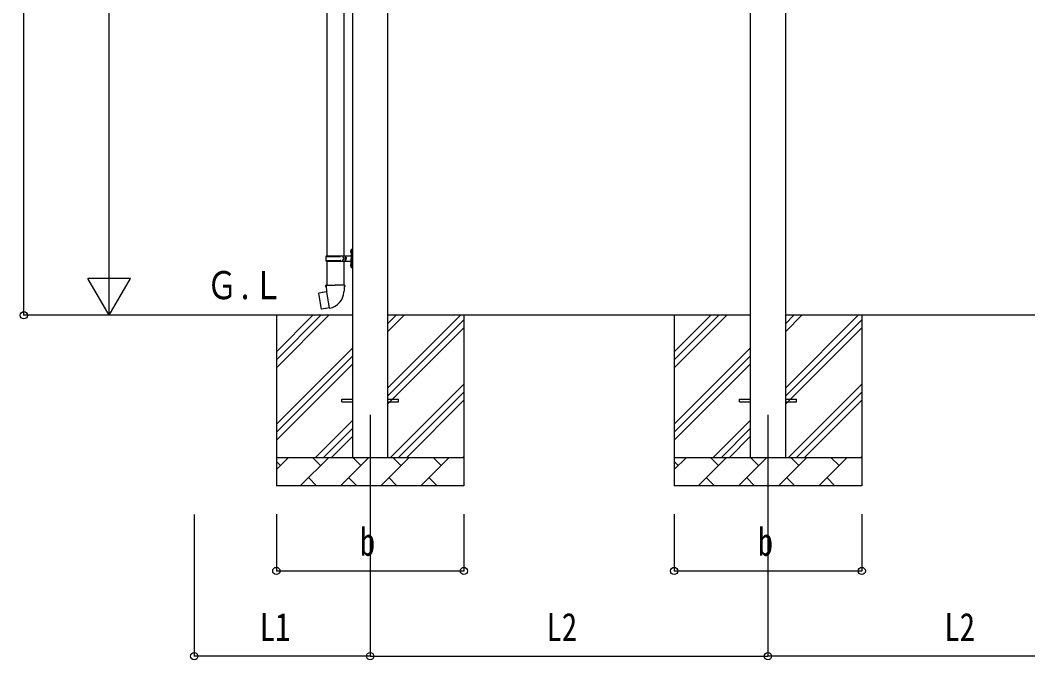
# Model space of a CAD drawing. Units: millimetres, scale not verified. Extents: x -12615 to 12615, y -8910 to 8910.
# Drawn here: x -3855 to -310, y -4256 to -2004 of the extents above; entities that cross this region are included whole.
import ezdxf
from ezdxf.enums import TextEntityAlignment as Align

# ---------------------------------------------------------------- set-up
doc = ezdxf.new("R2010")
doc.units = ezdxf.units.MM
doc.header["$LTSCALE"] = 40
for name, color, linetype in [('0-3_YKK_12', 2, 'Continuous'), ('0-4_YKK_13', 4, 'Continuous'), ('0-5_YKK_A1', 4, 'Continuous'), ('0-6_YKK_D', 6, 'Continuous')]:
    doc.layers.add(name, color=color, linetype=linetype)
doc.styles.add('ＭＳ ゴシック', font='')
doc.styles.get('ＭＳ ゴシック').set_extended_font_data('MS Gothic')

msp = doc.modelspace()

# ---------------------------------------------------------------- linework, layer by layer
at = {"layer": '0-3_YKK_12'}
for p, q in [((-2623.94, -3393), (-2623.94, -3893)), ((-1223.94, -3393), (-1223.94, -3893))]:
    msp.add_line(p, q, dxfattribs=at)
at = {"layer": '0-4_YKK_13'}
for p, q in [((-2776.44, -1929.49), (-2776.44, -2834)), ((-2716.44, -1929.49), (-2716.44, -2834)), ((-2779.44, -2836), (-2729.11, -2836)), ((-2778.44, -2834), (-2692.44, -2834)), ((-2778.44, -2834), (-2778.44, -2836)), ((-2719.44, -2834), (-2719.44, -2838.5)), ((-2711.44, -2834), (-2711.44, -2843)), ((-2692.74, -2816.85), (-2690.7, -2817.85)), ((-2691.47, -2814.85), (-2690.84, -2814.85)), ((-2691.47, -2814.85), (-2691.47, -2823.15)), ((-2691.47, -2823.15), (-2690.84, -2823.15)), ((-2690.84, -2814.85), (-2690.84, -2823.15)), ((-2690.84, -2814.85), (-2690.44, -2815.25)), ((-2690.84, -2823.15), (-2690.44, -2822.75)), ((-2690.7, -2817.85), (-2690.09, -2819)), ((-2690.44, -2811), (-2687.44, -2809.5)), ((-2690.44, -2811), (-2690.44, -2843)), ((-2690.44, -2815.25), (-2690.44, -2822.75)), ((-2687.44, -2809.5), (-2687.44, -2843)), ((-2687.44, -2809.5), (-2686.44, -2809.5)), ((-2686.44, -2809.5), (-2686.44, -2843)), ((-2779.44, -2850), (-2729.11, -2850)), ((-2778.44, -2852), (-2778.44, -2850)), ((-2778.44, -2852), (-2692.44, -2852)), ((-2776.44, -2852), (-2776.44, -2936.93)), ((-2719.44, -2838.5), (-2717.44, -2838.5)), ((-2719.44, -2852), (-2719.44, -2847.5)), ((-2719.44, -2847.5), (-2717.44, -2847.5)), ((-2717.44, -2838.5), (-2717.44, -2843)), ((-2717.44, -2847.5), (-2717.44, -2843)), ((-2716.44, -2852), (-2716.44, -2936.93)), ((-2711.44, -2838.5), (-2708.44, -2838.5)), ((-2711.44, -2852), (-2711.44, -2843)), ((-2711.44, -2847.5), (-2708.44, -2847.5)), ((-2708.44, -2838.5), (-2708.44, -2843)), ((-2708.44, -2847.5), (-2708.44, -2843)), ((-2692.74, -2864.85), (-2690.7, -2865.85)), ((-2691.47, -2862.85), (-2690.84, -2862.85)), ((-2691.47, -2862.85), (-2691.47, -2871.15)), ((-2691.47, -2871.15), (-2690.84, -2871.15)), ((-2690.84, -2862.85), (-2690.84, -2871.15)), ((-2690.84, -2862.85), (-2690.44, -2863.25)), ((-2690.84, -2871.15), (-2690.44, -2870.75)), ((-2690.7, -2865.85), (-2690.09, -2867)), ((-2690.44, -2875), (-2690.44, -2843)), ((-2690.44, -2863.25), (-2690.44, -2870.75)), ((-2687.44, -2876.5), (-2687.44, -2843)), ((-2686.44, -2876.5), (-2686.44, -2843)), ((-2690.44, -2875), (-2687.44, -2876.5)), ((-2687.44, -2876.5), (-2686.44, -2876.5)), ((-2778.29, -2936.93), (-2780.44, -2937.71)), ((-2780.44, -2937.71), (-2780.44, -2941.33)), ((-2780.44, -2941.33), (-2778.2, -2942.14)), ((-2778.29, -2936.93), (-2746.44, -2936.93)), ((-2778.29, -2936.93), (-2778.2, -2942.14)), ((-2778.2, -2942.14), (-2777.94, -2956.93)), ((-2714.59, -2936.93), (-2746.44, -2936.93)), ((-2712.44, -2941.33), (-2714.68, -2942.14)), ((-2714.59, -2936.93), (-2712.44, -2937.71)), ((-2712.44, -2937.71), (-2712.44, -2941.33)), ((-2804.9, -2965.38), (-2805.71, -2966.55)), ((-2805.71, -2966.55), (-2796.09, -3021.11)), ((-2777.03, -2960.13), (-2804.9, -2965.38)), ((-2792.16, -2962.78), (-2792.37, -2963.02)), ((-2777.94, -2956.93), (-2776.59, -2958.93)), ((-2766.68, -3017.42), (-2776.81, -2959.95)), ((-2776.79, -2959.13), (-2776.79, -2959.83)), ((-2776.59, -2958.93), (-2776.62, -2958.93)), ((-2716.25, -2958.87), (-2716.33, -2961.03)), ((-2714.94, -2956.93), (-2716.25, -2958.87)), ((-2782.07, -3020.02), (-2782.35, -3019.86)), ((-2766.37, -3018.19), (-2766.62, -3017.52)), ((-2723.94, -3338.5), (-2686.44, -3338.5)), ((-2723.94, -3347.5), (-2723.94, -3338.5)), ((-2723.94, -3347.5), (-2686.44, -3347.5)), ((-2561.44, -3338.5), (-2523.94, -3338.5)), ((-2561.44, -3347.5), (-2523.94, -3347.5)), ((-2523.94, -3347.5), (-2523.94, -3338.5)), ((-1323.94, -3338.5), (-1286.44, -3338.5)), ((-1323.94, -3347.5), (-1323.94, -3338.5)), ((-1323.94, -3347.5), (-1286.44, -3347.5)), ((-1161.44, -3338.5), (-1123.94, -3338.5)), ((-1161.44, -3347.5), (-1123.94, -3347.5)), ((-1123.94, -3347.5), (-1123.94, -3338.5))]:
    msp.add_line(p, q, dxfattribs=at)
for points in [[(-2692.74, -2821.15), (-2690.7, -2820.15), (-2690.09, -2819)], [(-2692.74, -2869.15), (-2690.7, -2868.15), (-2690.09, -2867)], [(-2714.59, -2936.93), (-2714.68, -2942.14), (-2714.94, -2956.93)], [(-2789.91, -2962.56), (-2790.19, -2962.4), (-2792.16, -2962.78)], [(-2766.95, -3017.33), (-2794.93, -3021.93), (-2796.09, -3021.11)], [(-2779.88, -3019.46), (-2780.09, -3019.69), (-2782.07, -3020.02)]]:
    msp.add_lwpolyline(points, dxfattribs=at)
for centre, radius, start, end in [((-2730.69, -2843), 49.25, 171.82876, 180.00002), ((-2729.11, -2834), 2, 270, 359.99998), ((-2687.14, -2819), 6, 136.21765, 223.78235), ((-2692.44, -2832), 2, 270, 359.99998), ((-2730.69, -2843), 49.25, 180.00002, 188.17127), ((-2729.11, -2852), 2, 0.00005, 90.00004), ((-2687.14, -2867), 6, 136.21765, 223.78235), ((-2692.44, -2854), 2, 0.00005, 90.00004), ((-2777.09, -2959.83), 0.3, 280.66842, 0), ((-2776.59, -2959.13), 0.2, 100, 180), ((-2776.59, -2958.93), 60.3, 279.96938, 358), ((-2766.9, -3017.63), 0.3, 20, 99.33158), ((-2766.19, -3018.12), 0.2, 200, 279.96938)]:
    msp.add_arc(centre, radius, start, end, dxfattribs=at)
at = {"layer": '0-5_YKK_A1'}
for p, q in [((-1286.44, -698.83), (-1286.44, -3543)), ((-1161.44, -3543), (-1161.44, -698.83)), ((-2686.44, -745.5), (-2686.44, -3543)), ((-2561.44, -3543), (-2561.44, -745.5)), ((-2686.44, -3043), (-3185.98, -3043)), ((-2953.94, -3043), (-2953.94, -3643)), ((-2953.94, -3228.05), (-2768.89, -3043)), ((-2953.94, -3199.77), (-2797.17, -3043)), ((-2953.94, -3171.48), (-2825.46, -3043)), ((-1286.44, -3043), (-2561.44, -3043)), ((-2561.44, -3298.1), (-2306.34, -3043)), ((-2561.44, -3100.11), (-2504.33, -3043)), ((-2561.44, -3071.82), (-2532.62, -3043)), ((-2293.94, -3043), (-2293.94, -3643)), ((-1553.94, -3043), (-1553.94, -3643)), ((-1553.94, -3228.05), (-1368.89, -3043)), ((-1553.94, -3199.77), (-1397.17, -3043)), ((-1553.94, -3171.48), (-1425.46, -3043)), ((113.56, -3043), (-1161.44, -3043)), ((-1161.44, -3298.1), (-906.34, -3043)), ((-1161.44, -3100.11), (-1104.33, -3043)), ((-1161.44, -3071.82), (-1132.62, -3043)), ((-893.94, -3043), (-893.94, -3643)), ((-2561.44, -3326.38), (-2293.94, -3058.88)), ((-1161.44, -3326.38), (-893.94, -3058.88)), ((-2561.44, -3354.67), (-2293.94, -3087.17)), ((-1161.44, -3354.67), (-893.94, -3087.17)), ((-2953.94, -3426.04), (-2686.44, -3158.54)), ((-2953.94, -3454.32), (-2686.44, -3186.82)), ((-1553.94, -3426.04), (-1286.44, -3158.54)), ((-1553.94, -3454.32), (-1286.44, -3186.82)), ((-2953.94, -3482.61), (-2686.44, -3215.11)), ((-1553.94, -3482.61), (-1286.44, -3215.11)), ((-2551.78, -3543), (-2293.94, -3285.16)), ((-1151.78, -3543), (-893.94, -3285.16)), ((-2523.5, -3543), (-2293.94, -3313.44)), ((-1123.5, -3543), (-893.94, -3313.44)), ((-2495.21, -3543), (-2293.94, -3341.73)), ((-1095.21, -3543), (-893.94, -3341.73)), ((-2816.34, -3543), (-2686.44, -3413.1)), ((-1416.34, -3543), (-1286.44, -3413.1)), ((-2788.06, -3543), (-2686.44, -3441.38)), ((-2759.77, -3543), (-2686.44, -3469.67)), ((-1388.06, -3543), (-1286.44, -3441.38)), ((-1359.77, -3543), (-1286.44, -3469.67)), ((-2953.94, -3543), (-2293.94, -3543)), ((-2953.94, -3585.89), (-2911.05, -3543)), ((-2869.63, -3643), (-2769.63, -3543)), ((-2798.18, -3571.55), (-2826.73, -3543)), ((-2728.2, -3643), (-2628.2, -3543)), ((-2656.76, -3571.55), (-2685.31, -3543)), ((-2586.78, -3643), (-2486.78, -3543)), ((-2515.34, -3571.55), (-2543.89, -3543)), ((-2445.36, -3643), (-2345.36, -3543)), ((-2373.92, -3571.55), (-2402.47, -3543)), ((-2297.22, -3543), (-2293.94, -3539.72)), ((-1553.94, -3543), (-893.94, -3543)), ((-1553.94, -3585.89), (-1511.05, -3543)), ((-1469.63, -3643), (-1369.63, -3543)), ((-1398.18, -3571.55), (-1426.73, -3543)), ((-1328.2, -3643), (-1228.2, -3543)), ((-1256.76, -3571.55), (-1285.31, -3543)), ((-1186.78, -3643), (-1086.78, -3543)), ((-1115.34, -3571.55), (-1143.89, -3543)), ((-1045.36, -3643), (-945.36, -3543)), ((-973.92, -3571.55), (-1002.47, -3543)), ((-897.22, -3543), (-893.94, -3539.72)), ((-2939.6, -3571.55), (-2953.94, -3557.21)), ((-1539.6, -3571.55), (-1553.94, -3557.21)), ((-2841.07, -3614.45), (-2812.52, -3643)), ((-2699.65, -3614.45), (-2671.1, -3643)), ((-2558.23, -3614.45), (-2529.68, -3643)), ((-2416.81, -3614.45), (-2388.26, -3643)), ((-1441.07, -3614.45), (-1412.52, -3643)), ((-1299.65, -3614.45), (-1271.1, -3643)), ((-1158.23, -3614.45), (-1129.68, -3643)), ((-1016.81, -3614.45), (-988.26, -3643)), ((-2293.94, -3643), (-2953.94, -3643)), ((-893.94, -3643), (-1553.94, -3643))]:
    msp.add_line(p, q, dxfattribs=at)
at = {"layer": '0-6_YKK_D'}
for p, q in [((-3842.64, -3043), (-3842.64, -387.05)), ((-3542.64, -2893), (-3542.64, -893)), ((-3542.64, -3043), (-3542.64, -2783.19)), ((-3542.64, -3043), (-3617.64, -2913.1)), ((-3467.64, -2913.1), (-3617.64, -2913.1)), ((-3542.64, -3043), (-3467.64, -2913.1)), ((-3186.98, -3043), (-3843.64, -3043)), ((-3186.98, -3043), (-3543.64, -3043)), ((-3242.64, -3744), (-3242.64, -4244)), ((-2953.94, -3743), (-2953.94, -3944)), ((-2623.94, -3743), (-2623.94, -4244)), ((-2623.94, -3743), (-2623.94, -4244)), ((-2293.94, -3743), (-2293.94, -3944)), ((-1553.94, -3743), (-1553.94, -3944)), ((-1223.94, -3743), (-1223.94, -4244)), ((-1223.94, -3743), (-1223.94, -4244)), ((-893.94, -3743), (-893.94, -3944)), ((-2953.94, -3943), (-2293.94, -3943)), ((-1553.94, -3943), (-893.94, -3943)), ((-2623.94, -4243), (-3242.64, -4243)), ((-2623.94, -4243), (-1223.94, -4243)), ((176.06, -4243), (-1223.94, -4243))]:
    msp.add_line(p, q, dxfattribs=at)
for centre in [(-3842.64, -3043), (-2953.94, -3943), (-2293.94, -3943), (-1553.94, -3943), (-893.94, -3943), (-3242.64, -4243), (-2623.94, -4243), (-2623.94, -4243), (-1223.94, -4243), (-1223.94, -4243)]:
    msp.add_circle(centre, 12.75, dxfattribs=at)

# ---------------------------------------------------------------- texts
at = {"layer": '0-5_YKK_A1', "style": 'ＭＳ ゴシック', "width": 0.8}
msp.add_text('Ｇ.Ｌ', height=98.97, dxfattribs=at).set_placement((-3199.02, -3016.06), align=Align.BOTTOM_LEFT)
at = {"layer": '0-6_YKK_D', "style": 'ＭＳ ゴシック', "width": 0.8}
for s, p in [('b', (-2659.94, -3919)), ('b', (-1259.94, -3919)), ('L1', (-3012.49, -4219)), ('L2', (-2003.14, -4219)), ('L2', (-603.14, -4219))]:
    msp.add_text(s, height=98.97, dxfattribs=at).set_placement(p, align=Align.BOTTOM_LEFT)

doc.saveas('drawing.dxf')
